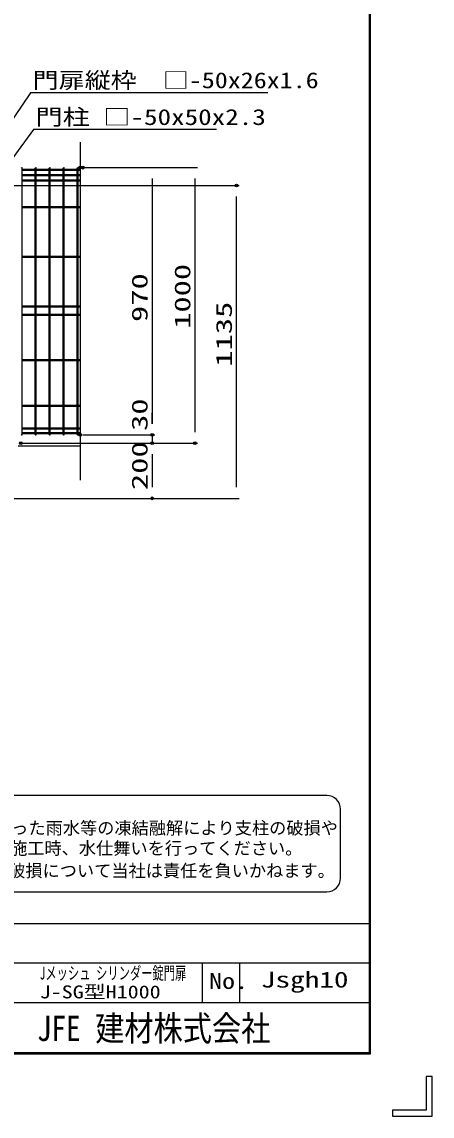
# Model space of a CAD drawing. Units: millimetres, scale not verified. Extents: x -4425 to 4425, y -3150 to 3150.
# Drawn here: x 2936 to 4425, y -3150 to 819 of the extents above; entities that cross this region are included whole.
import ezdxf
from ezdxf.enums import TextEntityAlignment as Align

# ---------------------------------------------------------------- set-up
doc = ezdxf.new("R2010")
doc.units = ezdxf.units.MM
doc.header["$LTSCALE"] = 20
doc.header["$PDMODE"] = 32
doc.header["$PDSIZE"] = 10
for name, color, linetype, lineweight in [('0-0_外形線', 7, 'Continuous', 25), ('0-3_寸法線', 4, 'Continuous', 25), ('0-8_Jﾊﾟﾈﾙ', 3, 'Continuous', 25), ('0-9_EXTCNT-L', 4, 'Continuous', 25), ('1-5_WAKU', 7, 'Continuous', 25), ('1-6_D-TTL-TXT', 2, 'Continuous', 25), ('1-7_LAYER12', 3, 'Continuous', 25)]:
    doc.layers.add(name, color=color, linetype=linetype, lineweight=lineweight)
doc.layers.add('0-5_DEFPOINTS', color=7, linetype='Continuous')
doc.styles.add('ＭＳ ゴシック', font='')
doc.styles.get('ＭＳ ゴシック').set_extended_font_data('MS Gothic')

msp = doc.modelspace()

# ---------------------------------------------------------------- linework, layer by layer
at = {"layer": '0-0_外形線'}
msp.add_line((2922.23, -718.97), (3147.23, -718.97), dxfattribs=at)
at = {"layer": '0-3_寸法線'}
for p, q in [((3157.23, 290.71), (3418.36, 290.71)), ((3167.23, 290.71), (3573.67, 290.71)), ((3408.36, 250.71), (3408.36, -638.97)), ((3563.67, 250.71), (3563.67, -668.97)), ((2833.73, 226.03), (3724.47, 226.03)), ((3714.47, -868.97), (3714.47, 186.03)), ((3408.36, -638.97), (3408.36, -598.97)), ((2932.23, -708.97), (3418.36, -708.97)), ((2932.23, -708.97), (3418.36, -708.97)), ((2942.23, -708.97), (3573.67, -708.97)), ((3157.23, -678.97), (3418.36, -678.97)), ((3157.23, -678.97), (3418.36, -678.97)), ((3408.36, -678.97), (3408.36, -708.97)), ((3408.36, -748.97), (3408.36, -868.97)), ((3408.36, -748.97), (3408.36, -788.97)), ((2832.23, -908.97), (3418.36, -908.97)), ((2837.48, -908.97), (3724.47, -908.97))]:
    msp.add_line(p, q, dxfattribs=at)
at = {"layer": '0-5_DEFPOINTS'}
for p in [(3147.23, 290.71), (3157.23, 290.71), (3714.47, 226.03), (3147.23, -678.97), (3408.36, -678.97), (2932.23, -708.97), (3408.36, -708.97), (3563.67, -708.97), (3408.36, -908.97)]:
    msp.add_point(p, dxfattribs=at)
at = {"layer": '0-8_Jﾊﾟﾈﾙ'}
for p, q in [((2937.14, -677.17), (2937.14, 289.23)), ((2984.31, 284.4), (2937.14, 284.4)), ((2984.31, 280.8), (2937.14, 280.8)), ((2984.31, -677.17), (2984.31, 289.23)), ((2987.91, -677.17), (2987.91, 289.23)), ((3035.08, 284.4), (2987.91, 284.4)), ((3035.08, 280.8), (2987.91, 280.8)), ((3035.08, -677.17), (3035.08, 289.23)), ((3038.68, -677.17), (3038.68, 289.23)), ((3085.85, 284.4), (3038.68, 284.4)), ((3085.85, 280.8), (3038.68, 280.8)), ((3085.85, -677.17), (3085.85, 289.23)), ((3089.45, -677.17), (3089.45, 289.23)), ((3136.62, 284.4), (3089.45, 284.4)), ((3136.62, 280.8), (3089.45, 280.8)), ((3136.62, -677.17), (3136.62, 289.23)), ((3140.22, -677.17), (3140.22, 289.23)), ((3147.23, 284.4), (3140.22, 284.4)), ((3147.23, 280.8), (3140.22, 280.8)), ((2984.31, 264.83), (2937.14, 264.83)), ((2984.31, 261.23), (2937.14, 261.23)), ((2984.31, 245.26), (2937.14, 245.26)), ((2984.31, 241.66), (2937.14, 241.66)), ((3035.08, 264.83), (2987.91, 264.83)), ((3035.08, 261.23), (2987.91, 261.23)), ((3035.08, 245.26), (2987.91, 245.26)), ((3035.08, 241.66), (2987.91, 241.66)), ((3085.85, 264.83), (3038.68, 264.83)), ((3085.85, 261.23), (3038.68, 261.23)), ((3085.85, 245.26), (3038.68, 245.26)), ((3085.85, 241.66), (3038.68, 241.66)), ((3136.62, 264.83), (3089.45, 264.83)), ((3136.62, 261.23), (3089.45, 261.23)), ((3136.62, 245.26), (3089.45, 245.26)), ((3136.62, 241.66), (3089.45, 241.66)), ((3147.23, 264.83), (3140.22, 264.83)), ((3147.23, 261.23), (3140.22, 261.23)), ((3147.23, 245.26), (3140.22, 245.26)), ((3147.23, 241.66), (3140.22, 241.66)), ((2984.31, 148.83), (2937.14, 148.83)), ((2984.31, 145.23), (2937.14, 145.23)), ((3035.08, 148.83), (2987.91, 148.83)), ((3035.08, 145.23), (2987.91, 145.23)), ((3085.85, 148.83), (3038.68, 148.83)), ((3085.85, 145.23), (3038.68, 145.23)), ((3136.62, 148.83), (3089.45, 148.83)), ((3136.62, 145.23), (3089.45, 145.23)), ((3147.23, 148.83), (3140.22, 148.83)), ((3147.23, 145.23), (3140.22, 145.23)), ((2984.31, -31.42), (2937.14, -31.42)), ((2984.31, -35.02), (2937.14, -35.02)), ((3035.08, -31.42), (2987.91, -31.42)), ((3035.08, -35.02), (2987.91, -35.02)), ((3085.85, -31.42), (3038.68, -31.42)), ((3085.85, -35.02), (3038.68, -35.02)), ((3136.62, -31.42), (3089.45, -31.42)), ((3136.62, -35.02), (3089.45, -35.02)), ((3147.23, -31.42), (3140.22, -31.42)), ((3147.23, -35.02), (3140.22, -35.02)), ((2984.31, -211.67), (2937.14, -211.67)), ((2984.31, -215.27), (2937.14, -215.27)), ((3035.08, -211.67), (2987.91, -211.67)), ((3035.08, -215.27), (2987.91, -215.27)), ((3085.85, -211.67), (3038.68, -211.67)), ((3085.85, -215.27), (3038.68, -215.27)), ((3136.62, -211.67), (3089.45, -211.67)), ((3136.62, -215.27), (3089.45, -215.27)), ((3147.23, -211.67), (3140.22, -211.67)), ((3147.23, -215.27), (3140.22, -215.27)), ((2984.31, -241.67), (2937.14, -241.67)), ((2984.31, -245.27), (2937.14, -245.27)), ((3035.08, -241.67), (2987.91, -241.67)), ((3035.08, -245.27), (2987.91, -245.27)), ((3085.85, -241.67), (3038.68, -241.67)), ((3085.85, -245.27), (3038.68, -245.27)), ((3136.62, -241.67), (3089.45, -241.67)), ((3136.62, -245.27), (3089.45, -245.27)), ((3147.23, -241.67), (3140.22, -241.67)), ((3147.23, -245.27), (3140.22, -245.27)), ((2984.31, -406.92), (2937.14, -406.92)), ((2984.31, -410.52), (2937.14, -410.52)), ((3035.08, -406.92), (2987.91, -406.92)), ((3035.08, -410.52), (2987.91, -410.52)), ((3085.85, -406.92), (3038.68, -406.92)), ((3085.85, -410.52), (3038.68, -410.52)), ((3136.62, -406.92), (3089.45, -406.92)), ((3136.62, -410.52), (3089.45, -410.52)), ((3147.23, -406.92), (3140.22, -406.92)), ((3147.23, -410.52), (3140.22, -410.52)), ((2984.31, -572.17), (2937.14, -572.17)), ((2984.31, -575.77), (2937.14, -575.77)), ((3035.08, -572.17), (2987.91, -572.17)), ((3035.08, -575.77), (2987.91, -575.77)), ((3085.85, -572.17), (3038.68, -572.17)), ((3085.85, -575.77), (3038.68, -575.77)), ((3136.62, -572.17), (3089.45, -572.17)), ((3136.62, -575.77), (3089.45, -575.77)), ((3147.23, -572.17), (3140.22, -572.17)), ((3147.23, -575.77), (3140.22, -575.77)), ((2984.31, -654.17), (2937.14, -654.17)), ((2984.31, -657.77), (2937.14, -657.77)), ((2984.31, -671.77), (2937.14, -671.77)), ((3035.08, -654.17), (2987.91, -654.17)), ((3035.08, -657.77), (2987.91, -657.77)), ((3035.08, -671.77), (2987.91, -671.77)), ((3085.85, -654.17), (3038.68, -654.17)), ((3085.85, -657.77), (3038.68, -657.77)), ((3085.85, -671.77), (3038.68, -671.77)), ((3136.62, -654.17), (3089.45, -654.17)), ((3136.62, -657.77), (3089.45, -657.77)), ((3136.62, -671.77), (3089.45, -671.77)), ((3147.23, -654.17), (3140.22, -654.17)), ((3147.23, -657.77), (3140.22, -657.77)), ((3147.23, -671.77), (3140.22, -671.77)), ((2984.31, -675.37), (2937.14, -675.37)), ((3035.08, -675.37), (2987.91, -675.37)), ((3085.85, -675.37), (3038.68, -675.37)), ((3136.62, -675.37), (3089.45, -675.37)), ((3147.23, -675.37), (3140.22, -675.37))]:
    msp.add_line(p, q, dxfattribs=at)
for centre, start, end in [((2935.34, 289.23), 0, 180), ((2986.11, 289.23), 0, 180), ((3036.88, 289.23), 0, 180), ((3087.65, 289.23), 0, 180), ((3138.42, 289.23), 0, 180), ((2935.34, -677.17), 180, 0), ((2986.11, -677.17), 180, 0), ((3036.88, -677.17), 180, 0), ((3087.65, -677.17), 180, 0), ((3138.42, -677.17), 180, 0)]:
    msp.add_arc(centre, 1.8, start, end, dxfattribs=at)
at = {"layer": '0-9_EXTCNT-L'}
msp.add_line((3147.23, 382.61), (3147.23, -843.47), dxfattribs=at)
at = {"layer": '1-5_WAKU'}
for p, q in [((2681.45, -2450.81), (4195.9, -2450.81)), ((2681.45, -2594.06), (4195.9, -2594.06)), ((3591.09, -2737.31), (3591.09, -2594.06)), ((3727.17, -2737.31), (3727.17, -2594.06)), ((2681.45, -2737.31), (4195.9, -2737.31)), ((4403.41, -3006.63), (4403.41, -3128.39)), ((4281.65, -3149.88), (4424.9, -3149.88))]:
    msp.add_line(p, q, dxfattribs=at)
msp.add_lwpolyline([(-4050.1, 2925.12), (4199.9, 2925.12), (4199.9, -2924.88), (-4050.1, -2924.88)], close=True, dxfattribs=at)
for points in [[(4197.9, 2923.12), (4197.9, -2922.88), (-4048.1, -2922.88)], [(4195.9, 2921.12), (4195.9, -2920.88), (-4046.1, -2920.88)], [(4424.9, -3149.88), (4424.9, -3006.63), (4403.41, -3006.63)], [(4403.41, -3128.39), (4281.65, -3128.39), (4281.65, -3149.88)]]:
    msp.add_lwpolyline(points, dxfattribs=at)
at = {"layer": '1-6_D-TTL-TXT'}
for p, q in [((4042.17, -1986.64), (1596.62, -1986.64)), ((4092.17, -2286.64), (4092.17, -2036.64)), ((1596.62, -2336.64), (4042.17, -2336.64))]:
    msp.add_line(p, q, dxfattribs=at)
for centre, start, end in [((4042.17, -2036.64), 0, 90), ((4042.17, -2286.64), 270, 0)]:
    msp.add_arc(centre, 50, start, end, dxfattribs=at)
at = {"layer": '1-7_LAYER12', "color": 7}
for points in [[(3828.37, 562.55), (2966.82, 562.55), (2713.09, 188.77)], [(3642.17, 429.08), (2977.46, 429.08), (2809.53, 199.99)]]:
    msp.add_lwpolyline(points, dxfattribs=at)

# ---------------------------------------------------------------- texts
at = {"layer": '0-3_寸法線', "color": 2, "style": 'ＭＳ ゴシック', "width": 1.5}
for s, p in [('1000', (3564.78, -294.13)), ('970', (3409.46, -269.13)), ('1135', (3715.57, -431.47)), ('30', (3409.46, -664.45)), ('200', (3409.46, -878.97))]:
    msp.add_text(s, height=57.77, rotation=90, dxfattribs=at).set_placement(p, align=Align.BOTTOM_LEFT)
at = {"layer": '1-5_WAKU', "style": 'ＭＳ ゴシック'}
for s, height, width, p in [('Jメッシュ シリンダー錠門扉', 46.18, 0.65, (3000.65, -2667.99)), ('No.', 57.73, 1.2, (3615.44, -2705.9)), ('Jsgh10', 57.73, 1.35, (3803.35, -2700.87)), ('J-SG型H1000', 46.9, 1.25, (3000.65, -2736.82)), ('JFE 建材株式会社', 91.4, 0.85, (2990.52, -2904.74))]:
    msp.add_text(s, height=height, dxfattribs=dict(at, width=width)).set_placement(p, align=Align.BOTTOM_LEFT)
at = {"layer": '1-6_D-TTL-TXT', "color": 7, "style": 'ＭＳ ゴシック'}
for s, p in [('凍結の恐れがある場所への設置は、内部に溜まった雨水等の凍結融解により支柱の破損や', (1586.8, -2141.32)), ('コンクリート基礎の破損の恐れがありますので施工時、水仕舞いを行ってください。', (1582.69, -2214.74)), ('施工による水仕舞い不備で起こる支柱・基礎の破損について当社は責任を負いかねます。 ', (1575.7, -2296.23))]:
    msp.add_text(s, height=45.75, dxfattribs=at).set_placement(p, align=Align.BOTTOM_LEFT)
at = {"layer": '1-7_LAYER12', "style": 'ＭＳ ゴシック'}
for s, height, width, p in [('門扉縦枠\u3000□-50x26x1.6', 57.73, 1.2, (2974.82, 561.45)), ('門柱 □-50x50x2.3', 57.77, 1.25, (2985.46, 427.98))]:
    msp.add_text(s, height=height, dxfattribs=dict(at, width=width)).set_placement(p, align=Align.BOTTOM_LEFT)

doc.saveas('drawing.dxf')
